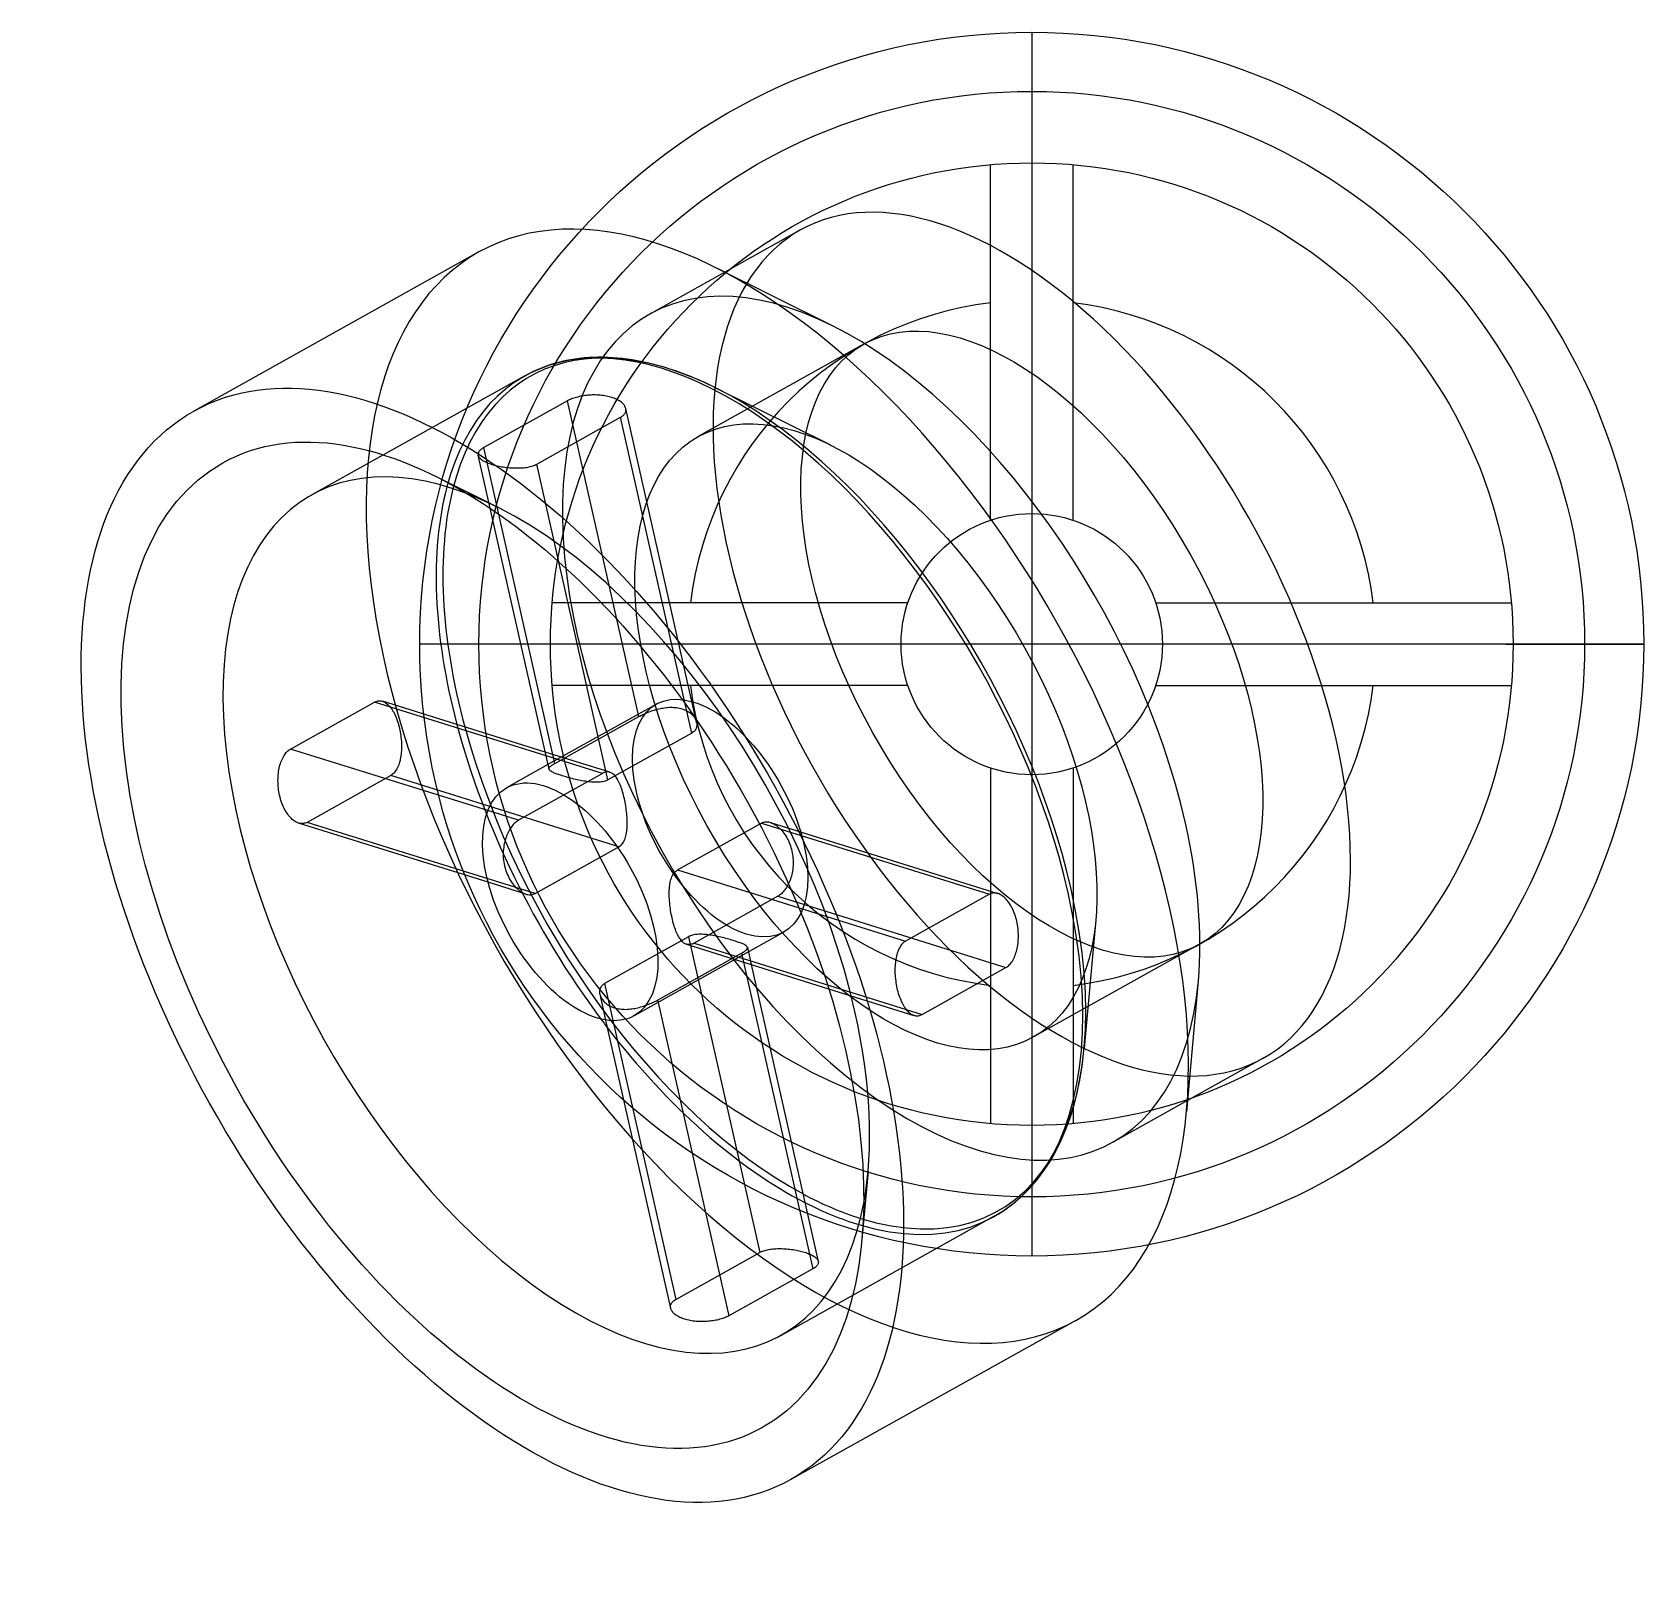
# Model space of a CAD drawing. Header units: millimetres. Extents: x -73 to 44, y -67 to 44.
import ezdxf

# ---------------------------------------------------------------- set-up
doc = ezdxf.new("R2010")
doc.units = ezdxf.units.MM
for name, color, linetype in [('PH-DEE', 7, 'Continuous'), ('PV-8B8', 7, 'Continuous'), ('PV-8BC', 7, 'Continuous'), ('PV-DEE', 7, 'Continuous'), ('Штрих', 1, 'Continuous')]:
    doc.layers.add(name, color=color, linetype=linetype)

# ---------------------------------------------------------------- blocks, each defined once
blk = doc.blocks.new('*U0')
at = {"layer": 'PV-8B8'}
for p, q in [((44.5, 0, 42.45), (-44.5, 0, 42.45)), ((44.5, 0, 90), (-44.5, 0, 90)), ((-34.5, 0, 25.13), (-44.5, 0, 42.45)), ((-44.5, 0, 42.45), (-44.5, 0, 90)), ((34.5, 0), (-34.5, 0)), ((34.5, 0, 25.13), (-34.5, 0, 25.13)), ((-34.5, 0), (-34.5, 0, 25.13)), ((34.5, 0), (34.5, 0, 25.13)), ((34.5, 0, 25.13), (44.5, 0, 42.45)), ((44.5, 0, 42.45), (44.5, 0, 90))]:
    blk.add_line(p, q, dxfattribs=at)
blk = doc.blocks.new('*U2')
at = {"layer": 'PV-8BC'}
for p, q in [((-3, 9.01), (-3, 34.87)), ((3, 9.01), (3, 34.87)), ((-9.01, 3), (-34.87, 3)), ((9.01, 3), (34.87, 3)), ((-9.01, -3), (-34.87, -3)), ((9.01, -3), (34.87, -3)), ((-3, -9.01), (-3, -34.87)), ((3, -9.01), (3, -34.87))]:
    blk.add_line(p, q, dxfattribs=at)
for radius in [44.5, 40.2, 35, 9.5]:
    blk.add_circle((0, 0), radius, dxfattribs=at)
for start, end in [(96.8921, 173.1079), (6.8921, 83.1079), (186.8921, 263.1079), (-83.1079, -6.8921)]:
    blk.add_arc((0, 0), 25, start, end, dxfattribs=at)
blk = doc.blocks.new('*U18')
at = {"layer": 'PV-DEE'}
for p, q in [((-16.82, 30.12), (-22.32, 27.05, 5.94)), ((-40.2, 28.52, 19.98), (-60.92, 16.95, 42.36)), ((-14.49, 23.15, 1.28), (-23.06, 27.42, 6.38)), ((-35.1, -9.1, 33.08), (-39.38, 9.88, 27.88)), ((-30.82, -9.87, 29.91), (-34.4, 5.99, 25.57)), ((-53.9, -7.63, 47.88), (-47.8, -4.22, 41.29)), ((-35.32, -8.12, 32.81), (-47.8, -4.22, 41.29)), ((-35.38, -7.85, 32.74), (-47.22, -4.16, 40.78)), ((-24.72, -6.47, 23.33), (-25.2, -4.35, 22.75)), ((-24.37, -5.69, 22.68), (-24.42, -5.46, 22.61)), ((-24.72, -6.47, 23.33), (-30.82, -9.87, 29.91)), ((-39.55, -12.11, 38.13), (-53.9, -7.63, 47.88)), ((-35.18, -8.76, 32.99), (-38.19, -10.44, 36.24)), ((-39.53, -17.32, 40.5), (-53.32, -13.01, 49.87)), ((-25.76, -16.42, 28.76), (-19.8, -13.09, 22.31)), ((-25.76, -16.42, 28.76), (-16.92, -19.18, 22.75)), ((-25.11, -21.83, 30.7), (-14.77, -25.06, 23.68)), ((-21.58, -22.93, 28.3), (-28.92, -27.03, 36.24)), ((-20.97, -23.12, 27.89), (-15.93, -45.44, 34.01)), ((-20.4, -23.3, 27.5), (-15.53, -44.89, 33.42)), ((12.11, -24.48, 1.28), (11.25, -34.02, 6.38)), ((-27.17, -26.06, 34.35), (-22.03, -48.85, 40.59)), ((-30.99, -27.34, 38.08), (-26.26, -48.29, 43.82)), ((16.82, -30.12), (11.32, -33.19, 5.94)), ((-15.93, -45.44, 34.01), (-22.03, -48.85, 40.59)), ((3.2, -49.18, 19.98), (-17.52, -60.75, 42.36))]:
    blk.add_line(p, q, dxfattribs=at)
at = {"layer": 'PV-DEE', "extrusion": (0.598962, 0.334483, 0.727575)}
for centre, major_axis, start_param, end_param in [((0, 0), (-16.82, 30.12), -2.080095, 0), ((-18.5, -10.33, 19.98), (-21.7, 38.85), -2.080095, 0), ((-39.22, -21.9, 42.36), (-21.7, 38.85), -2.080094500322271, 4.203090806857316), ((-10.95, -6.12, 11.83), (-16.82, 30.12), -2.080095, -0.658986), ((-39.22, -21.9, 42.36), (-19.6, 35.09), -2.080094500322271, 4.203090806857316), ((-35.3, -19.71, 38.12), (-17.06, 30.56), -0.56633, 3.707923), ((-19.8, -11.06, 21.38), (17.06, -30.56), -2.641914, -2.022413), ((-19.45, -10.86, 21), (16.96, -30.37), -2.63332, -2.011463), ((0, 0), (16.82, -30.12), 0, 1.061498), ((-33.56, -18.74, 36.24), (-4.63, 8.29), -2.08009450032227, 4.203090806857317), ((-10.95, -6.12, 11.83), (-16.82, 30.12), -2.482607, -2.080095), ((-18.5, -10.33, 19.98), (21.7, -38.85), 0, 1.061498), ((-19.8, -11.06, 21.38), (17.06, -30.56), -1.324507, -1.302327), ((-19.45, -10.86, 21), (16.96, -30.37), -0.691372, -0.508272), ((-19.8, -11.06, 21.38), (17.06, -30.56), -0.671148, -0.499679)]:
    blk.add_ellipse(centre, major_axis=major_axis, ratio=0.727575, start_param=start_param, end_param=end_param, dxfattribs=at)
at = {"layer": 'PV-DEE'}
for points, knots in [([(-47.8, -4.22, 41.29), (-47.72, -4.18, 41.2), (-47.63, -4.14, 41.12), (-47.45, -4.12, 40.96), (-47.36, -4.12, 40.88), (-47.25, -4.14, 40.8), (-47.23, -4.15, 40.79), (-47.22, -4.16, 40.78)], [-9.045244, -9.045244, -9.045244, -9.045244, -8.479916, -8.479916, -7.914587, -7.914587, -7.806838, -7.806838, -7.806838, -7.806838]), ([(-24.37, -5.69, 22.68), (-24.36, -5.73, 22.69), (-24.35, -5.78, 22.7), (-24.35, -5.91, 22.76), (-24.36, -5.99, 22.81), (-24.41, -6.16, 22.92), (-24.45, -6.23, 22.99), (-24.57, -6.36, 23.15), (-24.64, -6.42, 23.24), (-24.72, -6.47, 23.33)], [7.119868, 7.119868, 7.119868, 7.119868, 7.400107, 7.400107, 7.969475, 7.969475, 8.538844, 8.538844, 9.108212, 9.108212, 9.108212, 9.108212]), ([(-53.32, -13.01, 49.87), (-53.4, -12.99, 49.93), (-53.48, -12.95, 49.98), (-53.66, -12.84, 50.08), (-53.75, -12.77, 50.12), (-53.93, -12.59, 50.19), (-54.02, -12.49, 50.21), (-54.19, -12.25, 50.24), (-54.28, -12.11, 50.25), (-54.42, -11.82, 50.24), (-54.49, -11.66, 50.22), (-54.61, -11.33, 50.16), (-54.65, -11.16, 50.13), (-54.73, -10.83, 50.03), (-54.76, -10.65, 49.98), (-54.8, -10.29, 49.84), (-54.81, -10.11, 49.77), (-54.81, -9.74, 49.6), (-54.8, -9.56, 49.51), (-54.76, -9.22, 49.32), (-54.73, -9.06, 49.22), (-54.66, -8.76, 49.02), (-54.61, -8.62, 48.92), (-54.5, -8.34, 48.7), (-54.44, -8.22, 48.59), (-54.3, -7.99, 48.38), (-54.23, -7.9, 48.27), (-54.07, -7.74, 48.07), (-53.99, -7.67, 47.97), (-53.9, -7.63, 47.88)], [1.238406, 1.238406, 1.238406, 1.238406, 1.695985, 1.695985, 2.261313, 2.261313, 2.82664, 2.82664, 3.391968, 3.391968, 3.957295, 3.957295, 4.522622, 4.522622, 5.087949, 5.087949, 5.653276, 5.653276, 6.218604, 6.218604, 6.783931, 6.783931, 7.349259, 7.349259, 7.914587, 7.914587, 8.479916, 8.479916, 9.045244, 9.045244, 9.045244, 9.045244]), ([(-30.82, -9.87, 29.91), (-30.91, -9.92, 30), (-31, -9.96, 30.1), (-31.23, -10.02, 30.31), (-31.35, -10.03, 30.42), (-31.62, -10.05, 30.65), (-31.77, -10.05, 30.77), (-32.06, -10.03, 31.01), (-32.21, -10.02, 31.12), (-32.51, -9.97, 31.35), (-32.67, -9.95, 31.46), (-32.98, -9.88, 31.7), (-33.14, -9.85, 31.81), (-33.46, -9.77, 32.03), (-33.61, -9.73, 32.14), (-33.9, -9.65, 32.34), (-34.03, -9.61, 32.43), (-34.27, -9.53, 32.6), (-34.39, -9.5, 32.68), (-34.6, -9.42, 32.81), (-34.7, -9.38, 32.88), (-34.86, -9.31, 32.98), (-34.92, -9.28, 33.01), (-35.02, -9.21, 33.07), (-35.06, -9.18, 33.08), (-35.09, -9.13, 33.09), (-35.1, -9.11, 33.08), (-35.1, -9.1, 33.08)], [-9.108212, -9.108212, -9.108212, -9.108212, -8.538844, -8.538844, -7.969475, -7.969475, -7.400107, -7.400107, -6.830738, -6.830738, -6.26158, -6.26158, -5.692422, -5.692422, -5.123264, -5.123264, -4.554106, -4.554106, -3.984948, -3.984948, -3.41579, -3.41579, -2.846632, -2.846632, -2.277474, -2.277474, -1.988344, -1.988344, -1.988344, -1.988344]), ([(-25.11, -21.83, 30.7), (-25.17, -21.81, 30.75), (-25.23, -21.78, 30.78), (-25.37, -21.68, 30.85), (-25.44, -21.61, 30.88), (-25.57, -21.45, 30.91), (-25.63, -21.36, 30.92), (-25.76, -21.13, 30.92), (-25.81, -21.01, 30.91), (-25.93, -20.72, 30.87), (-25.98, -20.57, 30.84), (-26.08, -20.25, 30.77), (-26.12, -20.08, 30.73), (-26.19, -19.74, 30.64), (-26.23, -19.56, 30.59), (-26.29, -19.2, 30.47), (-26.31, -19.01, 30.4), (-26.35, -18.63, 30.26), (-26.36, -18.45, 30.18), (-26.37, -18.09, 30.02), (-26.36, -17.92, 29.94), (-26.34, -17.61, 29.78), (-26.32, -17.46, 29.69), (-26.26, -17.17, 29.51), (-26.22, -17.04, 29.42), (-26.12, -16.8, 29.23), (-26.06, -16.7, 29.13), (-25.92, -16.53, 28.94), (-25.84, -16.47, 28.85), (-25.76, -16.42, 28.76)], [-7.864302, -7.864302, -7.864302, -7.864302, -7.400107, -7.400107, -6.830738, -6.830738, -6.26158, -6.26158, -5.692422, -5.692422, -5.123264, -5.123264, -4.554106, -4.554106, -3.984948, -3.984948, -3.41579, -3.41579, -2.846632, -2.846632, -2.277474, -2.277474, -1.708105, -1.708105, -1.138737, -1.138737, -0.569368, -0.569368, 0, 0, 0, 0]), ([(-15.53, -44.89, 33.42), (-15.52, -44.91, 33.43), (-15.52, -44.94, 33.44), (-15.52, -45.02, 33.48), (-15.54, -45.08, 33.52), (-15.61, -45.19, 33.62), (-15.65, -45.24, 33.69), (-15.77, -45.35, 33.83), (-15.85, -45.4, 33.92), (-15.93, -45.44, 34.01)], [-1.975525, -1.975525, -1.975525, -1.975525, -1.695985, -1.695985, -1.130657, -1.130657, -0.565328, -0.565328, 0, 0, 0, 0]), ([(-22.03, -48.85, 40.59), (-22.11, -48.9, 40.68), (-22.21, -48.94, 40.78), (-22.43, -49.03, 41), (-22.55, -49.06, 41.12), (-22.8, -49.14, 41.36), (-22.94, -49.17, 41.49), (-23.22, -49.22, 41.74), (-23.36, -49.23, 41.87), (-23.65, -49.26, 42.11), (-23.8, -49.27, 42.24), (-24.1, -49.27, 42.49), (-24.25, -49.26, 42.61), (-24.55, -49.24, 42.85), (-24.7, -49.22, 42.96), (-24.98, -49.16, 43.17), (-25.12, -49.13, 43.26), (-25.36, -49.06, 43.43), (-25.47, -49.01, 43.5), (-25.69, -48.91, 43.63), (-25.79, -48.85, 43.69), (-25.96, -48.73, 43.78), (-26.04, -48.66, 43.81), (-26.15, -48.53, 43.84), (-26.2, -48.46, 43.85), (-26.24, -48.36, 43.84), (-26.25, -48.33, 43.83), (-26.26, -48.29, 43.82)], [0, 0, 0, 0, 0.565328, 0.565328, 1.130657, 1.130657, 1.695985, 1.695985, 2.261313, 2.261313, 2.82664, 2.82664, 3.391968, 3.391968, 3.957295, 3.957295, 4.522622, 4.522622, 5.087949, 5.087949, 5.653276, 5.653276, 6.218604, 6.218604, 6.783931, 6.783931, 7.069719, 7.069719, 7.069719, 7.069719])]:
    blk.add_open_spline(points, degree=3, knots=knots, dxfattribs=at)
blk = doc.blocks.new('*U19')
at = {"layer": 'PH-DEE'}
for p, q in [((-22.32, 27.05, 5.94), (-27.77, 24, 11.83)), ((-12.19, 21.83), (-24.25, 15.09, 13.03)), ((-36.86, 19.5, 21.38), (-52.36, 10.85, 38.12)), ((-33.75, 17.7, 19.65), (-39.85, 14.29, 26.24)), ((-28.57, -5.27, 25.94), (-33.75, 17.7, 19.65)), ((-14.62, 14.47, 5.39), (-23.01, 18.65, 10.37)), ((-36, 13.09, 23.62), (-29.9, 16.5, 17.03)), ((-25.2, -4.35, 22.75), (-29.9, 16.5, 17.03)), ((-24.42, -5.46, 22.61), (-29.52, 17.14, 16.42)), ((-34.67, -8.67, 32.53), (-39.85, 14.29, 26.24)), ((-39.38, 9.88, 27.88), (-40.25, 13.74, 26.82)), ((-34.4, 5.99, 25.57), (-36, 13.09, 23.62)), ((-38.89, 9.98, 27.42), (-43.34, 12.2, 30.07)), ((-27.29, -4.36, 24.47), (-35.18, -8.76, 32.99)), ((-34.67, -8.67, 32.53), (-28.57, -5.27, 25.94)), ((-30.68, -9.32, 29.54), (-35.38, -7.85, 32.74)), ((-31.22, -9.4, 30.02), (-35.32, -8.12, 32.81)), ((-46.6, -9.55, 42.75), (-52.7, -12.96, 49.34)), ((-30.02, -14.73, 31.48), (-46.6, -9.55, 42.75)), ((-31.22, -9.4, 30.02), (-37.32, -12.81, 36.61)), ((-37.32, -12.81, 36.61), (-39.55, -12.11, 38.13)), ((-36.12, -18.14, 38.07), (-52.7, -12.96, 49.34)), ((-19.8, -13.09, 22.31), (-19.66, -13.01, 22.17)), ((-19.66, -13.01, 22.17), (-3.08, -18.19, 10.9)), ((-19, -12.97, 21.61), (-2.46, -18.14, 10.37)), ((-36.12, -18.14, 38.07), (-30.02, -14.73, 31.48)), ((-36.78, -18.18, 38.63), (-39.53, -17.32, 40.5)), ((-18.46, -18.34, 23.63), (-24.56, -21.75, 30.22)), ((-18.46, -18.34, 23.63), (-1.88, -23.52, 12.36)), ((-3.08, -18.19, 10.9), (-9.18, -21.6, 17.49)), ((-16.92, -19.18, 22.75), (-9.18, -21.6, 17.49)), ((-18.03, -20.95, 24.47), (-21.58, -22.93, 28.3)), ((4.65, -20.04, 5.39), (3.8, -29.38, 10.37)), ((-24.96, -21.28, 30.33), (-31.06, -24.68, 36.92)), ((-24.96, -21.28, 30.33), (-19.78, -44.24, 36.62)), ((-24.56, -21.75, 30.22), (-7.98, -26.93, 18.95)), ((-20.68, -22.05, 27.16), (-20.4, -23.3, 27.5)), ((12.19, -21.83), (0.13, -28.56, 13.03)), ((-27.21, -25.89, 34.3), (-21.11, -22.48, 27.71)), ((-21.11, -22.48, 27.71), (-20.97, -23.12, 27.89)), ((-7.98, -26.93, 18.95), (-1.88, -23.52, 12.36)), ((-31.41, -25.46, 37.56), (-30.99, -27.34, 38.08)), ((-31.06, -24.68, 36.92), (-25.88, -47.65, 43.21)), ((-14.77, -25.06, 23.68), (-8.57, -27, 19.46)), ((-27.21, -25.89, 34.3), (-27.17, -26.06, 34.35)), ((11.32, -33.19, 5.94), (5.87, -36.24, 11.83)), ((-11.9, -38.34, 27.42), (-12.35, -43.3, 30.07)), ((-2.73, -41.61, 21.38), (-18.23, -50.27, 38.12)), ((-25.88, -47.65, 43.21), (-19.78, -44.24, 36.62))]:
    blk.add_line(p, q, dxfattribs=at)
at = {"layer": 'PH-DEE', "extrusion": (0.598962, 0.334483, 0.727575)}
for centre, major_axis, start_param, end_param in [((0, 0), (-16.82, 30.12), 0, 3.141593), ((-18.5, -10.33, 19.98), (-21.7, 38.85), 0, 3.141593), ((-10.95, -6.12, 11.83), (-16.82, 30.12), -0.658986, 3.800579), ((0, 0), (-12.19, 21.83), -2.080094500322271, 4.203090806857316), ((-19.8, -11.06, 21.38), (-17.06, 30.56), -2.080095, 0.499679), ((-19.45, -10.86, 21), (-16.96, 30.37), -2.080095, 0.508272), ((-12.06, -6.74, 13.03), (-12.19, 21.83), -2.08009450032227, 4.203090806857317), ((-35.3, -19.71, 38.12), (-17.06, 30.56), -2.080095, -0.56633), ((-19.8, -11.06, 21.38), (17.06, -30.56), -2.022413, -1.324507), ((-19.45, -10.86, 21), (16.96, -30.37), -2.011463, -0.691372), ((-19.8, -11.06, 21.38), (17.06, -30.56), -0.499679, 1.061498), ((-19.45, -10.86, 21), (16.96, -30.37), -0.508272, 1.061498), ((-35.3, -19.71, 38.12), (-17.06, 30.56), -2.575263, -2.080095), ((-19.8, -11.06, 21.38), (17.06, -30.56), -1.302327, -0.671148)]:
    blk.add_ellipse(centre, major_axis=major_axis, ratio=0.727575, start_param=start_param, end_param=end_param, dxfattribs=at)
at = {"layer": 'PH-DEE', "extrusion": (-0.598962, -0.334483, -0.727575)}
blk.add_ellipse((-22.66, -12.65, 24.47), major_axis=(4.63, -8.29), ratio=0.727575, start_param=-1.061498, end_param=5.221687, dxfattribs=at)
at = {"layer": 'PH-DEE'}
for points, knots in [([(-23.01, 18.65, 10.37), (-24.04, 19.16, 10.99), (-25.07, 19.59, 11.63), (-27.09, 20.27, 12.98), (-28.08, 20.52, 13.69), (-30.02, 20.82, 15.14), (-30.96, 20.89, 15.89), (-32.79, 20.82, 17.42), (-33.66, 20.69, 18.2), (-35.33, 20.24, 19.78), (-36.12, 19.92, 20.58), (-36.86, 19.5, 21.38)], [1.4211084, 1.4211084, 1.4211084, 1.4211084, 1.5529056, 1.5529056, 1.6847029, 1.6847029, 1.8165001, 1.8165001, 1.9482973, 1.9482973, 2.0800945, 2.0800945, 2.0800945, 2.0800945]), ([(-29.9, 16.5, 17.03), (-29.82, 16.54, 16.94), (-29.75, 16.6, 16.86), (-29.63, 16.71, 16.71), (-29.58, 16.77, 16.64), (-29.52, 16.9, 16.53), (-29.51, 16.97, 16.49), (-29.51, 17.11, 16.43), (-29.53, 17.18, 16.41), (-29.58, 17.31, 16.39), (-29.63, 17.38, 16.4), (-29.74, 17.51, 16.43), (-29.82, 17.58, 16.47), (-29.99, 17.7, 16.55), (-30.09, 17.76, 16.61), (-30.31, 17.86, 16.74), (-30.42, 17.9, 16.81), (-30.67, 17.98, 16.98), (-30.8, 18.01, 17.07), (-31.08, 18.07, 17.28), (-31.23, 18.09, 17.39), (-31.53, 18.11, 17.63), (-31.68, 18.12, 17.75), (-31.98, 18.12, 18), (-32.13, 18.11, 18.13), (-32.42, 18.08, 18.37), (-32.56, 18.06, 18.5), (-32.84, 18.02, 18.75), (-32.98, 17.98, 18.88), (-33.24, 17.91, 19.12), (-33.36, 17.88, 19.24), (-33.57, 17.79, 19.46), (-33.67, 17.75, 19.56), (-33.75, 17.7, 19.65)], [-9.045244, -9.045244, -9.045244, -9.045244, -8.479916, -8.479916, -7.914587, -7.914587, -7.349259, -7.349259, -6.783931, -6.783931, -6.218604, -6.218604, -5.653276, -5.653276, -5.087949, -5.087949, -4.522622, -4.522622, -3.957295, -3.957295, -3.391968, -3.391968, -2.82664, -2.82664, -2.261313, -2.261313, -1.695985, -1.695985, -1.130657, -1.130657, -0.565328, -0.565328, 0, 0, 0, 0]), ([(-39.85, 14.29, 26.24), (-39.93, 14.25, 26.32), (-40.01, 14.2, 26.41), (-40.13, 14.09, 26.56), (-40.18, 14.04, 26.62), (-40.24, 13.93, 26.72), (-40.26, 13.87, 26.76), (-40.26, 13.76, 26.82), (-40.25, 13.71, 26.83), (-40.2, 13.61, 26.84), (-40.16, 13.55, 26.83), (-40.05, 13.45, 26.79), (-39.98, 13.39, 26.75), (-39.81, 13.29, 26.66), (-39.71, 13.25, 26.6), (-39.5, 13.16, 26.47), (-39.38, 13.11, 26.39), (-39.14, 13.04, 26.23), (-39.01, 13, 26.13), (-38.72, 12.94, 25.93), (-38.57, 12.91, 25.82), (-38.27, 12.86, 25.59), (-38.11, 12.84, 25.47), (-37.8, 12.82, 25.23), (-37.65, 12.81, 25.11), (-37.36, 12.81, 24.87), (-37.21, 12.81, 24.75), (-36.92, 12.83, 24.5), (-36.79, 12.85, 24.38), (-36.52, 12.9, 24.14), (-36.4, 12.93, 24.02), (-36.18, 13, 23.81), (-36.09, 13.04, 23.71), (-36, 13.09, 23.62)], [0, 0, 0, 0, 0.565328, 0.565328, 1.130657, 1.130657, 1.695985, 1.695985, 2.261313, 2.261313, 2.82664, 2.82664, 3.391968, 3.391968, 3.957295, 3.957295, 4.522622, 4.522622, 5.087949, 5.087949, 5.653276, 5.653276, 6.218604, 6.218604, 6.783931, 6.783931, 7.349259, 7.349259, 7.914587, 7.914587, 8.479916, 8.479916, 9.045244, 9.045244, 9.045244, 9.045244]), ([(-47.22, -4.16, 40.78), (-47.14, -4.18, 40.73), (-47.07, -4.21, 40.68), (-46.91, -4.32, 40.6), (-46.82, -4.39, 40.56), (-46.66, -4.56, 40.51), (-46.58, -4.66, 40.49), (-46.43, -4.89, 40.47), (-46.36, -5.02, 40.48), (-46.23, -5.31, 40.5), (-46.17, -5.47, 40.52), (-46.06, -5.79, 40.58), (-46.01, -5.96, 40.62), (-45.94, -6.3, 40.71), (-45.91, -6.47, 40.77), (-45.86, -6.84, 40.9), (-45.84, -7.02, 40.97), (-45.83, -7.39, 41.12), (-45.83, -7.57, 41.21), (-45.85, -7.92, 41.39), (-45.87, -8.09, 41.48), (-45.92, -8.39, 41.66), (-45.95, -8.54, 41.76), (-46.04, -8.82, 41.96), (-46.1, -8.95, 42.06), (-46.22, -9.18, 42.27), (-46.29, -9.28, 42.37), (-46.44, -9.44, 42.57), (-46.52, -9.5, 42.66), (-46.6, -9.55, 42.75)], [-7.806838, -7.806838, -7.806838, -7.806838, -7.349259, -7.349259, -6.783931, -6.783931, -6.218604, -6.218604, -5.653276, -5.653276, -5.087949, -5.087949, -4.522622, -4.522622, -3.957295, -3.957295, -3.391968, -3.391968, -2.82664, -2.82664, -2.261313, -2.261313, -1.695985, -1.695985, -1.130657, -1.130657, -0.565328, -0.565328, 0, 0, 0, 0]), ([(-28.57, -5.27, 25.94), (-28.49, -5.22, 25.85), (-28.39, -5.17, 25.75), (-28.18, -5.07, 25.53), (-28.06, -5.02, 25.41), (-27.81, -4.92, 25.15), (-27.68, -4.87, 25.02), (-27.41, -4.78, 24.76), (-27.27, -4.74, 24.63), (-26.99, -4.67, 24.37), (-26.85, -4.65, 24.24), (-26.56, -4.61, 23.98), (-26.41, -4.59, 23.85), (-26.11, -4.59, 23.61), (-25.97, -4.6, 23.49), (-25.69, -4.64, 23.28), (-25.56, -4.67, 23.19), (-25.31, -4.74, 23.02), (-25.2, -4.79, 22.94), (-24.97, -4.91, 22.82), (-24.87, -4.98, 22.76), (-24.69, -5.13, 22.69), (-24.62, -5.21, 22.66), (-24.49, -5.38, 22.64), (-24.44, -5.47, 22.64), (-24.39, -5.6, 22.66), (-24.38, -5.64, 22.67), (-24.37, -5.69, 22.68)], [0, 0, 0, 0, 0.569368, 0.569368, 1.138737, 1.138737, 1.708105, 1.708105, 2.277474, 2.277474, 2.846632, 2.846632, 3.41579, 3.41579, 3.984948, 3.984948, 4.554106, 4.554106, 5.123264, 5.123264, 5.692422, 5.692422, 6.26158, 6.26158, 6.830738, 6.830738, 7.119868, 7.119868, 7.119868, 7.119868]), ([(-35.1, -9.1, 33.08), (-35.11, -9.08, 33.08), (-35.11, -9.06, 33.07), (-35.1, -9.01, 33.04), (-35.08, -8.97, 33), (-35, -8.89, 32.91), (-34.95, -8.85, 32.84), (-34.83, -8.76, 32.7), (-34.75, -8.72, 32.62), (-34.67, -8.67, 32.53)], [-1.988344, -1.988344, -1.988344, -1.988344, -1.708105, -1.708105, -1.138737, -1.138737, -0.569368, -0.569368, 0, 0, 0, 0]), ([(-30.02, -14.73, 31.48), (-29.94, -14.68, 31.4), (-29.86, -14.62, 31.3), (-29.72, -14.45, 31.11), (-29.66, -14.35, 31.01), (-29.56, -14.11, 30.82), (-29.52, -13.98, 30.73), (-29.46, -13.69, 30.55), (-29.44, -13.54, 30.46), (-29.42, -13.23, 30.3), (-29.41, -13.06, 30.22), (-29.42, -12.7, 30.06), (-29.43, -12.52, 29.98), (-29.47, -12.14, 29.84), (-29.49, -11.95, 29.77), (-29.55, -11.59, 29.65), (-29.59, -11.41, 29.6), (-29.66, -11.07, 29.51), (-29.71, -10.9, 29.47), (-29.8, -10.58, 29.4), (-29.85, -10.43, 29.37), (-29.97, -10.14, 29.33), (-30.03, -10.02, 29.32), (-30.15, -9.79, 29.32), (-30.21, -9.7, 29.33), (-30.34, -9.54, 29.36), (-30.41, -9.47, 29.39), (-30.56, -9.37, 29.46), (-30.64, -9.33, 29.51), (-30.8, -9.29, 29.63), (-30.88, -9.29, 29.7), (-31.05, -9.32, 29.85), (-31.14, -9.36, 29.93), (-31.22, -9.4, 30.02)], [0, 0, 0, 0, 0.569368, 0.569368, 1.138737, 1.138737, 1.708105, 1.708105, 2.277474, 2.277474, 2.846632, 2.846632, 3.41579, 3.41579, 3.984948, 3.984948, 4.554106, 4.554106, 5.123264, 5.123264, 5.692422, 5.692422, 6.26158, 6.26158, 6.830738, 6.830738, 7.400107, 7.400107, 7.969475, 7.969475, 8.538844, 8.538844, 9.108212, 9.108212, 9.108212, 9.108212]), ([(-37.32, -12.81, 36.61), (-37.4, -12.85, 36.7), (-37.49, -12.92, 36.8), (-37.66, -13.07, 37.01), (-37.74, -13.17, 37.13), (-37.91, -13.39, 37.36), (-37.98, -13.51, 37.48), (-38.12, -13.77, 37.71), (-38.18, -13.91, 37.82), (-38.28, -14.2, 38.04), (-38.32, -14.36, 38.15), (-38.39, -14.69, 38.36), (-38.41, -14.86, 38.46), (-38.44, -15.22, 38.64), (-38.44, -15.4, 38.72), (-38.41, -15.76, 38.86), (-38.38, -15.94, 38.92), (-38.3, -16.27, 39.01), (-38.25, -16.44, 39.05), (-38.12, -16.78, 39.1), (-38.05, -16.94, 39.11), (-37.88, -17.24, 39.11), (-37.79, -17.38, 39.09), (-37.59, -17.62, 39.04), (-37.48, -17.73, 39.01), (-37.27, -17.92, 38.92), (-37.16, -18, 38.87), (-36.94, -18.12, 38.74), (-36.83, -18.17, 38.67), (-36.6, -18.23, 38.51), (-36.5, -18.24, 38.43), (-36.3, -18.21, 38.25), (-36.2, -18.18, 38.16), (-36.12, -18.14, 38.07)], [-9.108212, -9.108212, -9.108212, -9.108212, -8.538844, -8.538844, -7.969475, -7.969475, -7.400107, -7.400107, -6.830738, -6.830738, -6.26158, -6.26158, -5.692422, -5.692422, -5.123264, -5.123264, -4.554106, -4.554106, -3.984948, -3.984948, -3.41579, -3.41579, -2.846632, -2.846632, -2.277474, -2.277474, -1.708105, -1.708105, -1.138737, -1.138737, -0.569368, -0.569368, 0, 0, 0, 0]), ([(-52.7, -12.96, 49.34), (-52.78, -13, 49.43), (-52.87, -13.03, 49.52), (-53.06, -13.06, 49.69), (-53.16, -13.05, 49.76), (-53.28, -13.02, 49.85), (-53.3, -13.02, 49.86), (-53.32, -13.01, 49.87)], [0, 0, 0, 0, 0.565328, 0.565328, 1.130657, 1.130657, 1.238406, 1.238406, 1.238406, 1.238406]), ([(-19.66, -13.01, 22.17), (-19.58, -12.97, 22.08), (-19.49, -12.94, 21.99), (-19.28, -12.92, 21.81), (-19.18, -12.92, 21.73), (-18.96, -12.98, 21.57), (-18.84, -13.03, 21.5), (-18.62, -13.15, 21.37), (-18.51, -13.24, 21.32), (-18.3, -13.42, 21.23), (-18.19, -13.53, 21.2), (-18, -13.77, 21.15), (-17.9, -13.91, 21.13), (-17.73, -14.21, 21.13), (-17.66, -14.37, 21.14), (-17.53, -14.71, 21.19), (-17.48, -14.88, 21.23), (-17.4, -15.21, 21.32), (-17.38, -15.39, 21.38), (-17.35, -15.75, 21.52), (-17.34, -15.93, 21.6), (-17.37, -16.29, 21.78), (-17.39, -16.46, 21.88), (-17.46, -16.79, 22.09), (-17.5, -16.95, 22.2), (-17.6, -17.24, 22.42), (-17.66, -17.38, 22.53), (-17.8, -17.64, 22.76), (-17.88, -17.76, 22.88), (-18.04, -17.98, 23.11), (-18.12, -18.08, 23.23), (-18.29, -18.23, 23.44), (-18.38, -18.3, 23.54), (-18.46, -18.34, 23.63)], [0, 0, 0, 0, 0.569368, 0.569368, 1.138737, 1.138737, 1.708105, 1.708105, 2.277474, 2.277474, 2.846632, 2.846632, 3.41579, 3.41579, 3.984948, 3.984948, 4.554106, 4.554106, 5.123264, 5.123264, 5.692422, 5.692422, 6.26158, 6.26158, 6.830738, 6.830738, 7.400107, 7.400107, 7.969475, 7.969475, 8.538844, 8.538844, 9.108212, 9.108212, 9.108212, 9.108212]), ([(-1.88, -23.52, 12.36), (-1.8, -23.48, 12.27), (-1.71, -23.41, 12.17), (-1.56, -23.25, 11.97), (-1.48, -23.16, 11.86), (-1.34, -22.93, 11.65), (-1.28, -22.81, 11.54), (-1.17, -22.53, 11.32), (-1.12, -22.39, 11.22), (-1.05, -22.09, 11.02), (-1.02, -21.93, 10.92), (-0.98, -21.59, 10.73), (-0.97, -21.41, 10.64), (-0.97, -21.04, 10.47), (-0.98, -20.86, 10.4), (-1.02, -20.5, 10.26), (-1.05, -20.32, 10.21), (-1.13, -19.99, 10.12), (-1.17, -19.82, 10.08), (-1.29, -19.49, 10.02), (-1.36, -19.33, 10), (-1.51, -19.04, 9.99), (-1.59, -18.9, 10), (-1.76, -18.66, 10.03), (-1.85, -18.56, 10.05), (-2.03, -18.38, 10.12), (-2.12, -18.31, 10.16), (-2.32, -18.19, 10.27), (-2.42, -18.14, 10.34), (-2.62, -18.1, 10.48), (-2.72, -18.09, 10.56), (-2.91, -18.12, 10.72), (-3, -18.15, 10.81), (-3.08, -18.19, 10.9)], [-9.045244, -9.045244, -9.045244, -9.045244, -8.479916, -8.479916, -7.914587, -7.914587, -7.349259, -7.349259, -6.783931, -6.783931, -6.218604, -6.218604, -5.653276, -5.653276, -5.087949, -5.087949, -4.522622, -4.522622, -3.957295, -3.957295, -3.391968, -3.391968, -2.82664, -2.82664, -2.261313, -2.261313, -1.695985, -1.695985, -1.130657, -1.130657, -0.565328, -0.565328, 0, 0, 0, 0]), ([(-24.56, -21.75, 30.22), (-24.64, -21.8, 30.31), (-24.73, -21.83, 30.39), (-24.9, -21.86, 30.54), (-24.98, -21.86, 30.61), (-25.08, -21.84, 30.68), (-25.09, -21.83, 30.69), (-25.11, -21.83, 30.7)], [-9.108212, -9.108212, -9.108212, -9.108212, -8.538844, -8.538844, -7.969475, -7.969475, -7.864302, -7.864302, -7.864302, -7.864302]), ([(-21.11, -22.48, 27.71), (-21.03, -22.43, 27.62), (-20.95, -22.39, 27.54), (-20.83, -22.3, 27.4), (-20.78, -22.26, 27.34), (-20.71, -22.18, 27.24), (-20.68, -22.14, 27.21), (-20.67, -22.07, 27.16), (-20.68, -22.04, 27.15), (-20.72, -21.97, 27.16), (-20.76, -21.94, 27.17), (-20.86, -21.87, 27.23), (-20.92, -21.84, 27.27), (-21.09, -21.77, 27.37), (-21.18, -21.73, 27.43), (-21.39, -21.66, 27.57), (-21.51, -21.62, 27.64), (-21.75, -21.54, 27.81), (-21.89, -21.5, 27.9), (-22.17, -21.42, 28.1), (-22.33, -21.38, 28.21), (-22.64, -21.3, 28.43), (-22.8, -21.27, 28.55), (-23.12, -21.2, 28.78), (-23.27, -21.18, 28.89), (-23.57, -21.13, 29.12), (-23.72, -21.12, 29.24), (-24.02, -21.1, 29.47), (-24.16, -21.1, 29.59), (-24.43, -21.12, 29.82), (-24.55, -21.13, 29.93), (-24.78, -21.19, 30.14), (-24.88, -21.23, 30.24), (-24.96, -21.28, 30.33)], [0, 0, 0, 0, 0.569368, 0.569368, 1.138737, 1.138737, 1.708105, 1.708105, 2.277474, 2.277474, 2.846632, 2.846632, 3.41579, 3.41579, 3.984948, 3.984948, 4.554106, 4.554106, 5.123264, 5.123264, 5.692422, 5.692422, 6.26158, 6.26158, 6.830738, 6.830738, 7.400107, 7.400107, 7.969475, 7.969475, 8.538844, 8.538844, 9.108212, 9.108212, 9.108212, 9.108212]), ([(-9.18, -21.6, 17.49), (-9.26, -21.65, 17.58), (-9.34, -21.71, 17.67), (-9.49, -21.87, 17.87), (-9.56, -21.97, 17.97), (-9.68, -22.2, 18.18), (-9.74, -22.33, 18.28), (-9.83, -22.61, 18.48), (-9.86, -22.76, 18.58), (-9.91, -23.06, 18.76), (-9.93, -23.23, 18.86), (-9.95, -23.58, 19.03), (-9.96, -23.76, 19.12), (-9.94, -24.13, 19.27), (-9.92, -24.31, 19.35), (-9.87, -24.68, 19.47), (-9.84, -24.85, 19.53), (-9.77, -25.19, 19.62), (-9.72, -25.36, 19.66), (-9.61, -25.68, 19.72), (-9.55, -25.84, 19.74), (-9.42, -26.13, 19.77), (-9.35, -26.26, 19.77), (-9.2, -26.49, 19.75), (-9.12, -26.59, 19.73), (-8.96, -26.76, 19.68), (-8.87, -26.83, 19.64), (-8.7, -26.95, 19.55), (-8.61, -26.99, 19.49), (-8.42, -27.03, 19.36), (-8.33, -27.03, 19.29), (-8.15, -27.01, 19.12), (-8.06, -26.98, 19.04), (-7.98, -26.93, 18.95)], [0, 0, 0, 0, 0.565328, 0.565328, 1.130657, 1.130657, 1.695985, 1.695985, 2.261313, 2.261313, 2.82664, 2.82664, 3.391968, 3.391968, 3.957295, 3.957295, 4.522622, 4.522622, 5.087949, 5.087949, 5.653276, 5.653276, 6.218604, 6.218604, 6.783931, 6.783931, 7.349259, 7.349259, 7.914587, 7.914587, 8.479916, 8.479916, 9.045244, 9.045244, 9.045244, 9.045244]), ([(-31.06, -24.68, 36.92), (-31.14, -24.73, 37.01), (-31.21, -24.79, 37.09), (-31.33, -24.92, 37.25), (-31.37, -24.99, 37.32), (-31.43, -25.16, 37.43), (-31.44, -25.24, 37.48), (-31.42, -25.42, 37.56), (-31.4, -25.51, 37.58), (-31.34, -25.68, 37.6), (-31.29, -25.77, 37.6), (-31.16, -25.94, 37.58), (-31.09, -26.02, 37.55), (-30.91, -26.17, 37.48), (-30.81, -26.24, 37.42), (-30.59, -26.36, 37.3), (-30.47, -26.41, 37.22), (-30.22, -26.48, 37.06), (-30.09, -26.51, 36.96), (-29.81, -26.55, 36.75), (-29.67, -26.56, 36.63), (-29.37, -26.56, 36.39), (-29.22, -26.54, 36.26), (-28.93, -26.5, 36), (-28.79, -26.48, 35.87), (-28.51, -26.41, 35.62), (-28.37, -26.37, 35.48), (-28.1, -26.28, 35.22), (-27.97, -26.23, 35.09), (-27.72, -26.13, 34.84), (-27.6, -26.08, 34.71), (-27.39, -25.98, 34.49), (-27.29, -25.93, 34.39), (-27.21, -25.89, 34.3)], [-9.108212, -9.108212, -9.108212, -9.108212, -8.538844, -8.538844, -7.969475, -7.969475, -7.400107, -7.400107, -6.830738, -6.830738, -6.26158, -6.26158, -5.692422, -5.692422, -5.123264, -5.123264, -4.554106, -4.554106, -3.984948, -3.984948, -3.41579, -3.41579, -2.846632, -2.846632, -2.277474, -2.277474, -1.708105, -1.708105, -1.138737, -1.138737, -0.569368, -0.569368, 0, 0, 0, 0]), ([(-2.73, -41.61, 21.38), (-1.99, -41.2, 20.58), (-1.31, -40.7, 19.78), (-0.05, -39.51, 18.2), (0.52, -38.83, 17.42), (1.54, -37.32, 15.89), (1.98, -36.48, 15.14), (2.74, -34.67, 13.69), (3.05, -33.69, 12.98), (3.53, -31.62, 11.63), (3.7, -30.52, 10.99), (3.8, -29.38, 10.37)], [5.2216872, 5.2216872, 5.2216872, 5.2216872, 5.3534844, 5.3534844, 5.4852816, 5.4852816, 5.6170788, 5.6170788, 5.748876, 5.748876, 5.8806732, 5.8806732, 5.8806732, 5.8806732]), ([(-19.78, -44.24, 36.62), (-19.7, -44.19, 36.53), (-19.6, -44.15, 36.43), (-19.38, -44.08, 36.22), (-19.26, -44.05, 36.1), (-19, -44, 35.87), (-18.86, -43.98, 35.74), (-18.57, -43.96, 35.5), (-18.42, -43.96, 35.37), (-18.13, -43.96, 35.14), (-17.98, -43.97, 35.01), (-17.67, -43.99, 34.77), (-17.51, -44.01, 34.65), (-17.21, -44.06, 34.42), (-17.06, -44.09, 34.31), (-16.77, -44.15, 34.11), (-16.64, -44.19, 34.01), (-16.4, -44.26, 33.85), (-16.28, -44.31, 33.77), (-16.07, -44.4, 33.64), (-15.97, -44.44, 33.58), (-15.8, -44.54, 33.49), (-15.73, -44.6, 33.45), (-15.62, -44.7, 33.41), (-15.58, -44.76, 33.4), (-15.54, -44.83, 33.41), (-15.53, -44.86, 33.41), (-15.53, -44.89, 33.42)], [-9.045244, -9.045244, -9.045244, -9.045244, -8.479916, -8.479916, -7.914587, -7.914587, -7.349259, -7.349259, -6.783931, -6.783931, -6.218604, -6.218604, -5.653276, -5.653276, -5.087949, -5.087949, -4.522622, -4.522622, -3.957295, -3.957295, -3.391968, -3.391968, -2.82664, -2.82664, -2.261313, -2.261313, -1.975525, -1.975525, -1.975525, -1.975525]), ([(-26.26, -48.29, 43.82), (-26.27, -48.26, 43.81), (-26.27, -48.23, 43.8), (-26.27, -48.12, 43.75), (-26.26, -48.06, 43.71), (-26.2, -47.92, 43.6), (-26.15, -47.86, 43.53), (-26.03, -47.75, 43.38), (-25.96, -47.69, 43.3), (-25.88, -47.65, 43.21)], [7.069719, 7.069719, 7.069719, 7.069719, 7.349259, 7.349259, 7.914587, 7.914587, 8.479916, 8.479916, 9.045244, 9.045244, 9.045244, 9.045244])]:
    blk.add_open_spline(points, degree=3, knots=knots, dxfattribs=at)

msp = doc.modelspace()

# ---------------------------------------------------------------- hatches: boundary and pattern name
at = {"layer": 'Штрих', "extrusion": (-1, 0, 0)}
h = msp.add_hatch(dxfattribs=at)
h.set_pattern_fill('_USER', color=256, scale=3, angle=45, pattern_type=0)
h.set_pattern_definition([(45, (-34.5, 0), (-2.12132, 2.12132), [])])
edge = h.paths.add_edge_path()
edge.add_ellipse((33.4, 45.43), major_axis=(-1.6, 0), ratio=1, start_angle=150, end_angle=180)
edge.add_line((35, 45.43), (35, 54))
edge.add_line((35, 54), (9.5, 54))
edge.add_line((9.5, 54), (9.5, 52))
edge.add_line((9.5, 52), (-9.5, 52))
edge.add_line((-9.5, 52), (-9.5, 54))
edge.add_line((-9.5, 54), (-35, 54))
edge.add_line((-35, 54), (-35, 45.43))
edge.add_ellipse((-33.4, 45.43), major_axis=(-1.6, 0), ratio=1, start_angle=0, end_angle=30)
edge.add_line((-34.79, 44.63), (-25, 27.68))
edge.add_line((-25, 27.68), (-25, 0))
edge.add_line((-25, 0), (-34.5, 0))
edge.add_line((-34.5, 0), (-34.5, 25.13))
edge.add_line((-34.5, 25.13), (-44.5, 42.45))
edge.add_line((-44.5, 42.45), (-44.5, 90))
edge.add_line((-44.5, 90), (-40.2, 90))
edge.add_line((-40.2, 90), (-35, 81))
edge.add_line((-35, 81), (-35, 74))
edge.add_line((-35, 74), (-9.5, 74))
edge.add_line((-9.5, 74), (-9.5, 77))
edge.add_line((-9.5, 77), (9.5, 77))
edge.add_line((9.5, 77), (9.5, 74))
edge.add_line((9.5, 74), (35, 74))
edge.add_line((35, 74), (35, 81))
edge.add_line((35, 81), (40.2, 90))
edge.add_line((40.2, 90), (44.5, 90))
edge.add_line((44.5, 90), (44.5, 42.45))
edge.add_line((44.5, 42.45), (34.5, 25.13))
edge.add_line((34.5, 25.13), (34.5, 0))
edge.add_line((34.5, 0), (25, 0))
edge.add_line((25, 0), (25, 27.68))
edge.add_line((25, 27.68), (34.79, 44.63))

# ---------------------------------------------------------------- block references
at = {"layer": 'PH-DEE'}
msp.add_blockref('*U19', (0, 0), dxfattribs=at)
at = {"layer": 'PV-8B8'}
msp.add_blockref('*U0', (0, 0), dxfattribs=at)
at = {"layer": 'PV-8BC'}
msp.add_blockref('*U2', (0, 0), dxfattribs=at)
at = {"layer": 'PV-DEE'}
msp.add_blockref('*U18', (0, 0), dxfattribs=at)

doc.saveas('drawing.dxf')
